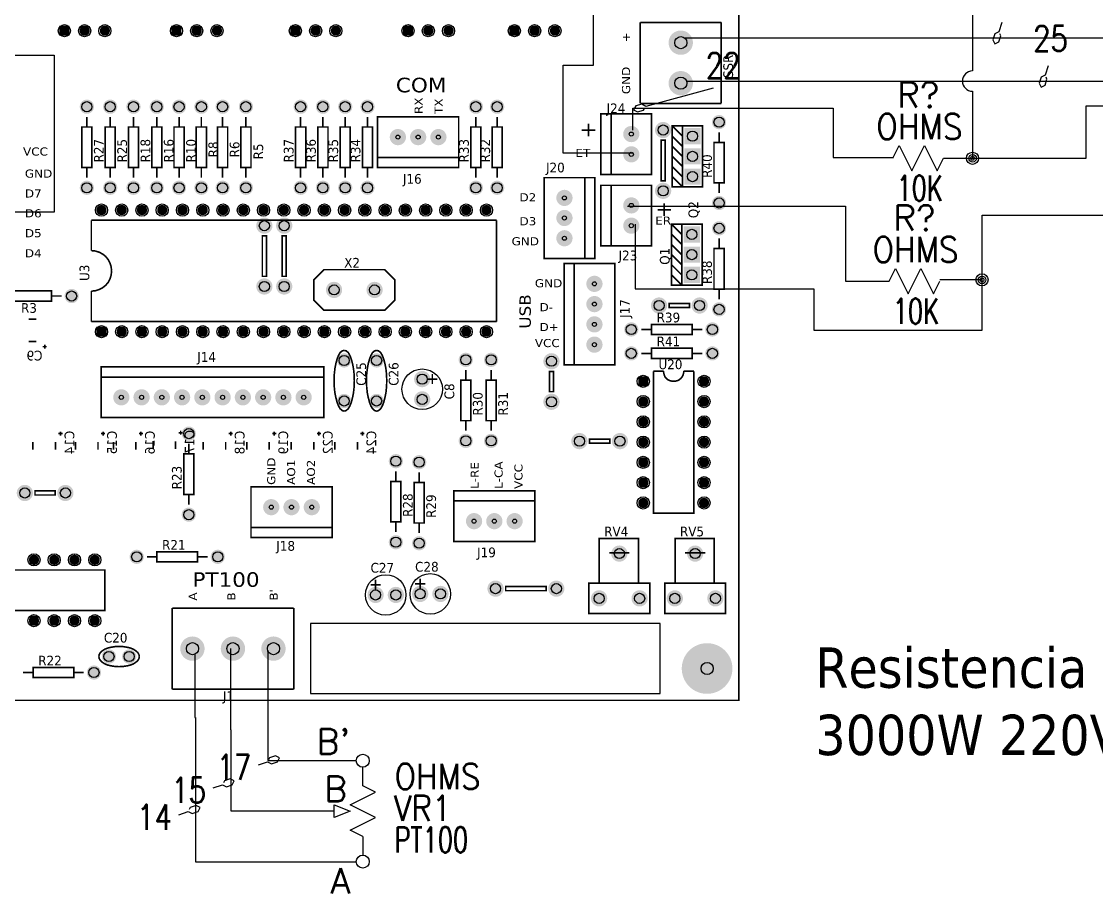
# Model space of a CAD drawing. Header units: millimetres. Extents: x 123.5 to 144.3, y 105.4 to 121.6.
# Drawn here: x 133.37 to 138.67, y 108.92 to 113.23 of the extents above; entities that cross this region are included whole.
import ezdxf
from ezdxf.enums import TextEntityAlignment as Align

# ---------------------------------------------------------------- set-up
doc = ezdxf.new("R2010")
doc.units = ezdxf.units.MM
for name, color, linetype in [('12632256', 7, 'Continuous'), ('BLK_18AWG', 7, 'Continuous'), ('DESC', 250, 'Continuous'), ('MISC', 7, 'Continuous'), ('SYMS', 7, 'Continuous'), ('TAGS', 250, 'Continuous'), ('TERMS', 250, 'Continuous'), ('WIRENO', 250, 'Continuous'), ('WIRES', 7, 'Continuous')]:
    doc.layers.add(name, color=color, linetype=linetype)
doc.styles.get("Standard").update_dxf_attribs({"font": 'tahoma.ttf'})
doc.styles.add('WD', font='romans.shx')

# ---------------------------------------------------------------- blocks, each defined once
blk = doc.blocks.new('RPAD')
blk.add_trace([(-0.5, -0.5), (-0.5, 0.5), (0.5, -0.5), (0.5, 0.5)])
blk = doc.blocks.new('EPAD')
at = {"const_width": 0.5}
blk.add_lwpolyline([(-0.25, 0, 1), (0.25, 0, 1)], format="xyb", close=True, dxfattribs=at)
blk = doc.blocks.new('TarjetaAutoclave')
at = {"const_width": 0.008}
for points in [[(3.004, 5.004), (10.306, 5.004), (10.306, 9.943), (3.004, 9.943), (3.004, 5.004)], [(10.219, 8.349), (9.819, 8.349)], [(9.819, 8.349), (9.819, 7.949)], [(10.219, 8.349), (10.219, 7.949)], [(10.219, 7.949), (9.819, 7.949)], [(7.088, 7.883), (7.088, 7.833)], [(7.203, 7.883), (7.203, 7.833)], [(7.318, 7.883), (7.318, 7.833)], [(7.433, 7.883), (7.433, 7.833)], [(7.543, 7.883), (7.543, 7.833)], [(7.653, 7.883), (7.653, 7.833)], [(7.758, 7.883), (7.758, 7.833)], [(7.873, 7.833), (7.873, 7.883)], [(8.143, 7.833), (8.143, 7.883)], [(8.253, 7.833), (8.253, 7.883)], [(8.363, 7.833), (8.363, 7.883)], [(8.473, 7.833), (8.473, 7.883)], [(8.523, 7.633), (8.923, 7.633), (8.923, 7.883), (8.523, 7.883), (8.523, 7.633)], [(9.008, 7.833), (9.008, 7.883)], [(9.113, 7.833), (9.113, 7.883)], [(9.625, 7.598), (9.875, 7.598), (9.875, 7.898), (9.625, 7.898), (9.625, 7.598)], [(9.675, 7.598), (9.675, 7.898)], [(7.063, 7.633), (7.113, 7.633), (7.113, 7.833), (7.063, 7.833), (7.063, 7.633)], [(7.178, 7.633), (7.228, 7.633), (7.228, 7.833), (7.178, 7.833), (7.178, 7.633)], [(7.293, 7.633), (7.343, 7.633), (7.343, 7.833), (7.293, 7.833), (7.293, 7.633)], [(7.408, 7.633), (7.458, 7.633), (7.458, 7.833), (7.408, 7.833), (7.408, 7.633)], [(7.518, 7.633), (7.568, 7.633), (7.568, 7.833), (7.518, 7.833), (7.518, 7.633)], [(7.628, 7.633), (7.678, 7.633), (7.678, 7.833), (7.628, 7.833), (7.628, 7.633)], [(7.733, 7.633), (7.783, 7.633), (7.783, 7.833), (7.733, 7.833), (7.733, 7.633)], [(7.848, 7.633), (7.898, 7.633), (7.898, 7.833), (7.848, 7.833), (7.848, 7.633)], [(8.118, 7.633), (8.168, 7.633), (8.168, 7.833), (8.118, 7.833), (8.118, 7.633)], [(8.228, 7.633), (8.278, 7.633), (8.278, 7.833), (8.228, 7.833), (8.228, 7.633)], [(8.338, 7.633), (8.388, 7.633), (8.388, 7.833), (8.338, 7.833), (8.338, 7.633)], [(8.448, 7.633), (8.498, 7.633), (8.498, 7.833), (8.448, 7.833), (8.448, 7.633)], [(8.983, 7.633), (9.033, 7.633), (9.033, 7.833), (8.983, 7.833), (8.983, 7.633)], [(9.088, 7.633), (9.138, 7.633), (9.138, 7.833), (9.088, 7.833), (9.088, 7.633)], [(10.027, 7.538), (10.127, 7.538), (10.127, 7.838), (10.027, 7.838), (10.027, 7.538), (9.977, 7.538), (9.977, 7.838), (10.027, 7.838)], [(10.027, 7.788), (9.977, 7.838)], [(10.208, 7.757), (10.208, 7.807)], [(9.922, 7.568), (9.942, 7.568), (9.942, 7.768), (9.922, 7.768), (9.922, 7.568)], [(10.027, 7.738), (9.977, 7.788)], [(10.183, 7.557), (10.233, 7.557), (10.233, 7.757), (10.183, 7.757), (10.183, 7.557)], [(10.027, 7.688), (9.977, 7.738)], [(8.923, 7.683), (8.523, 7.683)], [(10.027, 7.638), (9.977, 7.688)], [(10.027, 7.588), (9.977, 7.638)], [(7.088, 7.633), (7.088, 7.583)], [(7.203, 7.633), (7.203, 7.583)], [(7.318, 7.633), (7.318, 7.583)], [(7.433, 7.633), (7.433, 7.583)], [(7.543, 7.633), (7.543, 7.583)], [(7.653, 7.633), (7.653, 7.583)], [(7.758, 7.633), (7.758, 7.583)], [(7.873, 7.583), (7.873, 7.633)], [(8.143, 7.583), (8.143, 7.633)], [(8.253, 7.583), (8.253, 7.633)], [(8.363, 7.583), (8.363, 7.633)], [(8.473, 7.583), (8.473, 7.633)], [(9.008, 7.583), (9.008, 7.633)], [(9.113, 7.583), (9.113, 7.633)], [(9.345, 7.184), (9.595, 7.184), (9.595, 7.583), (9.345, 7.583), (9.345, 7.184)], [(9.545, 7.583), (9.545, 7.184)], [(10.027, 7.538), (9.977, 7.588)], [(9.625, 7.246), (9.875, 7.246), (9.875, 7.545), (9.625, 7.545), (9.625, 7.246)], [(9.675, 7.246), (9.675, 7.545)], [(10.208, 7.507), (10.208, 7.557)], [(7.11, 7.223), (7.11, 7.373)], [(7.11, 7.373), (9.11, 7.373)], [(9.11, 7.373), (9.11, 6.873)], [(10.024, 7.053), (10.124, 7.053), (10.124, 7.353), (10.024, 7.353), (10.024, 7.053), (9.974, 7.053), (9.974, 7.353), (10.024, 7.353)], [(10.024, 7.303), (9.974, 7.353)], [(7.954, 7.096), (7.974, 7.096), (7.974, 7.296), (7.954, 7.296), (7.954, 7.096)], [(8.052, 7.096), (8.072, 7.096), (8.072, 7.296), (8.052, 7.296), (8.052, 7.096)], [(10.024, 7.253), (9.974, 7.303)], [(10.208, 7.233), (10.208, 7.283)], [(7.21, 7.123), (7.208, 7.143), (7.202, 7.162), (7.193, 7.179), (7.181, 7.194), (7.166, 7.206), (7.149, 7.215), (7.13, 7.221), (7.11, 7.223)], [(10.024, 7.203), (9.974, 7.253)], [(10.183, 7.033), (10.233, 7.033), (10.233, 7.233), (10.183, 7.233), (10.183, 7.033)], [(9.443, 6.659), (9.693, 6.659), (9.693, 7.159), (9.443, 7.159), (9.443, 6.659)], [(9.493, 6.659), (9.493, 7.159)], [(10.024, 7.153), (9.974, 7.203)], [(7.21, 7.123), (7.208, 7.102), (7.202, 7.083), (7.193, 7.066), (7.181, 7.052), (7.166, 7.04), (7.149, 7.031), (7.13, 7.025), (7.11, 7.023)], [(8.258, 7.129), (8.558, 7.129), (8.608, 7.079), (8.608, 6.979), (8.558, 6.929), (8.258, 6.929), (8.208, 6.979), (8.208, 7.079), (8.258, 7.129)], [(10.024, 7.103), (9.974, 7.153)], [(10.024, 7.053), (9.974, 7.103)], [(6.713, 6.974), (6.913, 6.974), (6.913, 7.024), (6.713, 7.024), (6.713, 6.974)], [(7.11, 6.873), (7.11, 7.023)], [(10.208, 6.983), (10.208, 7.033)], [(6.963, 6.999), (6.913, 6.999)], [(9.962, 6.942), (10.062, 6.942), (10.062, 6.962), (9.962, 6.962), (9.962, 6.942)], [(6.8, 6.885), (6.839, 6.885)], [(7.11, 6.873), (9.11, 6.873)], [(9.875, 6.809), (10.075, 6.809), (10.075, 6.859), (9.875, 6.859), (9.875, 6.809)], [(9.825, 6.834), (9.875, 6.834)], [(10.075, 6.834), (10.125, 6.834)], [(6.8, 6.774), (6.838, 6.774)], [(6.87, 6.749), (6.89, 6.749)], [(6.88, 6.759), (6.88, 6.739)], [(9.875, 6.691), (10.075, 6.691), (10.075, 6.741), (9.875, 6.741), (9.875, 6.691)], [(8.358, 6.731), (8.348, 6.728), (8.338, 6.72), (8.33, 6.706), (8.323, 6.688), (8.317, 6.666), (8.312, 6.64), (8.309, 6.612), (8.308, 6.581)], [(8.358, 6.731), (8.368, 6.728), (8.378, 6.72), (8.386, 6.706), (8.393, 6.688), (8.399, 6.666), (8.404, 6.64), (8.407, 6.612), (8.408, 6.581)], [(8.518, 6.731), (8.508, 6.728), (8.498, 6.72), (8.49, 6.706), (8.483, 6.688), (8.477, 6.666), (8.472, 6.64), (8.469, 6.612), (8.468, 6.581)], [(8.518, 6.731), (8.528, 6.728), (8.538, 6.72), (8.546, 6.706), (8.553, 6.688), (8.559, 6.666), (8.564, 6.64), (8.567, 6.612), (8.568, 6.581)], [(9.825, 6.716), (9.875, 6.716)], [(10.075, 6.716), (10.125, 6.716)], [(7.158, 6.399), (8.258, 6.399), (8.258, 6.649), (7.158, 6.649), (7.158, 6.399)], [(8.958, 6.634), (8.958, 6.584)], [(9.083, 6.634), (9.083, 6.584)], [(9.884, 6.628), (9.934, 6.628)], [(9.884, 6.628), (9.884, 5.928), (10.084, 5.928), (10.084, 6.628)], [(9.984, 6.578), (9.974, 6.579), (9.964, 6.582), (9.955, 6.586), (9.948, 6.592), (9.942, 6.599), (9.938, 6.608), (9.935, 6.618), (9.934, 6.628)], [(9.984, 6.578), (9.994, 6.579), (10.004, 6.582), (10.012, 6.586), (10.019, 6.592), (10.025, 6.599), (10.03, 6.608), (10.033, 6.618), (10.034, 6.628)], [(10.034, 6.628), (10.084, 6.628)], [(7.158, 6.599), (8.258, 6.599)], [(8.358, 6.431), (8.353, 6.432), (8.348, 6.434), (8.338, 6.443), (8.33, 6.456), (8.323, 6.474), (8.317, 6.497), (8.312, 6.522), (8.309, 6.55), (8.308, 6.581)], [(8.358, 6.431), (8.363, 6.432), (8.368, 6.434), (8.378, 6.443), (8.386, 6.456), (8.393, 6.474), (8.399, 6.497), (8.404, 6.522), (8.407, 6.55), (8.408, 6.581)], [(8.518, 6.431), (8.513, 6.432), (8.508, 6.434), (8.498, 6.443), (8.49, 6.456), (8.483, 6.474), (8.477, 6.497), (8.472, 6.522), (8.469, 6.55), (8.468, 6.581)], [(8.518, 6.431), (8.523, 6.432), (8.528, 6.434), (8.538, 6.443), (8.546, 6.456), (8.553, 6.474), (8.559, 6.497), (8.564, 6.522), (8.567, 6.55), (8.568, 6.581)], [(8.818, 6.589), (8.768, 6.589)], [(8.793, 6.614), (8.793, 6.564)], [(8.933, 6.384), (8.983, 6.384), (8.983, 6.584), (8.933, 6.584), (8.933, 6.384)], [(9.058, 6.384), (9.108, 6.384), (9.108, 6.584), (9.058, 6.584), (9.058, 6.384)], [(9.371, 6.527), (9.391, 6.527), (9.391, 6.627), (9.371, 6.627), (9.371, 6.527)], [(8.958, 6.384), (8.958, 6.334)], [(9.083, 6.384), (9.083, 6.334)], [(6.948, 6.32), (6.968, 6.32)], [(6.958, 6.31), (6.958, 6.33)], [(7.158, 6.32), (7.178, 6.32)], [(7.168, 6.31), (7.168, 6.33)], [(7.345, 6.32), (7.365, 6.32)], [(7.355, 6.31), (7.355, 6.33)], [(7.541, 6.324), (7.561, 6.324)], [(7.551, 6.314), (7.551, 6.334)], [(7.788, 6.32), (7.808, 6.32)], [(7.798, 6.31), (7.798, 6.33)], [(8.003, 6.32), (8.023, 6.32)], [(8.013, 6.31), (8.013, 6.33)], [(8.223, 6.32), (8.243, 6.32)], [(8.233, 6.31), (8.233, 6.33)], [(8.438, 6.32), (8.458, 6.32)], [(8.448, 6.31), (8.448, 6.33)], [(6.822, 6.24), (6.822, 6.279)], [(6.933, 6.24), (6.933, 6.278)], [(7.032, 6.24), (7.032, 6.279)], [(7.143, 6.24), (7.143, 6.278)], [(7.219, 6.24), (7.219, 6.279)], [(7.33, 6.24), (7.33, 6.278)], [(7.415, 6.244), (7.415, 6.283)], [(7.526, 6.244), (7.526, 6.282)], [(7.591, 6.22), (7.591, 6.27)], [(7.662, 6.24), (7.662, 6.279)], [(7.773, 6.24), (7.773, 6.278)], [(7.877, 6.24), (7.877, 6.279)], [(7.988, 6.24), (7.988, 6.278)], [(8.097, 6.24), (8.097, 6.279)], [(8.208, 6.24), (8.208, 6.278)], [(8.312, 6.24), (8.312, 6.279)], [(8.423, 6.24), (8.423, 6.278)], [(9.569, 6.273), (9.669, 6.273), (9.669, 6.293), (9.569, 6.293), (9.569, 6.273)], [(7.566, 6.02), (7.616, 6.02), (7.616, 6.22), (7.566, 6.22), (7.566, 6.02)], [(8.613, 6.134), (8.613, 6.084)], [(8.728, 6.129), (8.728, 6.079)], [(7.898, 5.807), (8.298, 5.807), (8.298, 6.057), (7.898, 6.057), (7.898, 5.807)], [(8.588, 5.884), (8.638, 5.884), (8.638, 6.084), (8.588, 6.084), (8.588, 5.884)], [(8.703, 5.879), (8.753, 5.879), (8.753, 6.079), (8.703, 6.079), (8.703, 5.879)], [(6.832, 6.017), (6.932, 6.017), (6.932, 6.037), (6.832, 6.037), (6.832, 6.017)], [(7.591, 5.97), (7.591, 6.02)], [(8.899, 5.788), (9.299, 5.788), (9.299, 6.038), (8.899, 6.038), (8.899, 5.788)], [(8.899, 5.988), (9.299, 5.988)], [(8.298, 5.857), (7.898, 5.857)], [(8.613, 5.884), (8.613, 5.834)], [(8.728, 5.879), (8.728, 5.829)], [(9.617, 5.582), (9.81, 5.582), (9.81, 5.803), (9.617, 5.803), (9.617, 5.582)], [(9.991, 5.582), (10.184, 5.582), (10.184, 5.803), (9.991, 5.803), (9.991, 5.582)], [(7.434, 5.687), (7.634, 5.687), (7.634, 5.737), (7.434, 5.737), (7.434, 5.687)], [(9.666, 5.732), (9.766, 5.732)], [(10.04, 5.732), (10.14, 5.732)], [(7.384, 5.712), (7.434, 5.712)], [(7.634, 5.712), (7.684, 5.712)], [(6.478, 5.447), (7.177, 5.447), (7.177, 5.647), (6.478, 5.647)], [(8.488, 5.574), (8.538, 5.574)], [(8.513, 5.599), (8.513, 5.549)], [(8.708, 5.579), (8.758, 5.579)], [(8.733, 5.604), (8.733, 5.554)], [(9.566, 5.432), (9.866, 5.432), (9.866, 5.582), (9.566, 5.582), (9.566, 5.432)], [(9.94, 5.432), (10.24, 5.432), (10.24, 5.582), (9.94, 5.582), (9.94, 5.432)], [(9.155, 5.545), (9.355, 5.545), (9.355, 5.565), (9.155, 5.565), (9.155, 5.545)], [(7.509, 5.059), (7.509, 5.459)], [(8.109, 5.459), (7.509, 5.459)], [(8.109, 5.059), (8.109, 5.459)], [(7.147, 5.22), (7.149, 5.23), (7.155, 5.24), (7.164, 5.248), (7.176, 5.256), (7.191, 5.262), (7.208, 5.266), (7.227, 5.269), (7.247, 5.27)], [(7.347, 5.22), (7.345, 5.23), (7.339, 5.24), (7.33, 5.248), (7.318, 5.256), (7.303, 5.262), (7.286, 5.266), (7.267, 5.269), (7.247, 5.27)], [(7.147, 5.22), (7.149, 5.21), (7.155, 5.2), (7.164, 5.192), (7.176, 5.184), (7.191, 5.178), (7.208, 5.174), (7.227, 5.171), (7.247, 5.17)], [(7.347, 5.22), (7.345, 5.21), (7.339, 5.2), (7.33, 5.192), (7.318, 5.184), (7.303, 5.178), (7.286, 5.174), (7.267, 5.171), (7.247, 5.17)], [(6.823, 5.116), (7.023, 5.116), (7.023, 5.166), (6.823, 5.166), (6.823, 5.116)], [(6.773, 5.141), (6.823, 5.141)], [(7.023, 5.141), (7.073, 5.141)], [(7.509, 5.059), (8.109, 5.059)]]:
    blk.add_lwpolyline(points, dxfattribs=at)
blk.add_lwpolyline([(8.191, 5.037), (9.918, 5.037), (9.918, 5.383), (8.191, 5.383), (8.191, 5.037)])
for centre, radius in [((6.977, 8.308), 0.03), ((7.077, 8.308), 0.03), ((7.177, 8.308), 0.03), ((7.53, 8.308), 0.03), ((7.63, 8.308), 0.03), ((7.73, 8.308), 0.03), ((8.117, 8.308), 0.03), ((8.217, 8.308), 0.03), ((8.317, 8.308), 0.03), ((8.673, 8.308), 0.03), ((8.773, 8.308), 0.03), ((8.873, 8.308), 0.03), ((9.198, 8.308), 0.03), ((9.298, 8.308), 0.03), ((9.398, 8.308), 0.03), ((10.019, 8.249), 0.03), ((10.019, 8.049), 0.03), ((7.088, 7.933), 0.025), ((7.203, 7.933), 0.025), ((7.318, 7.933), 0.025), ((7.433, 7.933), 0.025), ((7.543, 7.933), 0.025), ((7.653, 7.933), 0.025), ((7.758, 7.933), 0.025), ((7.873, 7.933), 0.025), ((8.143, 7.933), 0.025), ((8.253, 7.933), 0.025), ((8.363, 7.933), 0.025), ((8.473, 7.933), 0.025), ((9.008, 7.933), 0.025), ((9.113, 7.933), 0.025), ((10.208, 7.857), 0.025), ((9.775, 7.798), 0.01), ((9.932, 7.818), 0.025), ((10.077, 7.788), 0.025), ((8.623, 7.783), 0.01), ((8.723, 7.783), 0.01), ((8.823, 7.783), 0.01), ((9.775, 7.698), 0.01), ((10.077, 7.688), 0.025), ((10.077, 7.588), 0.025), ((7.088, 7.533), 0.025), ((7.203, 7.533), 0.025), ((7.318, 7.533), 0.025), ((7.433, 7.533), 0.025), ((7.543, 7.533), 0.025), ((7.653, 7.533), 0.025), ((7.758, 7.533), 0.025), ((7.873, 7.533), 0.025), ((8.143, 7.533), 0.025), ((8.253, 7.533), 0.025), ((8.363, 7.533), 0.025), ((8.473, 7.533), 0.025), ((9.008, 7.533), 0.025), ((9.113, 7.533), 0.025), ((9.932, 7.518), 0.025), ((9.445, 7.483), 0.01), ((10.208, 7.458), 0.025), ((7.16, 7.423), 0.03), ((7.26, 7.423), 0.03), ((7.36, 7.423), 0.03), ((7.46, 7.423), 0.03), ((7.56, 7.423), 0.03), ((7.66, 7.423), 0.03), ((7.76, 7.423), 0.03), ((7.86, 7.423), 0.03), ((7.96, 7.423), 0.03), ((8.06, 7.423), 0.03), ((8.16, 7.423), 0.03), ((8.26, 7.423), 0.03), ((8.36, 7.423), 0.03), ((8.46, 7.423), 0.03), ((8.56, 7.423), 0.03), ((8.66, 7.423), 0.03), ((8.76, 7.423), 0.03), ((8.86, 7.423), 0.03), ((8.96, 7.423), 0.03), ((9.06, 7.423), 0.03), ((9.775, 7.446), 0.01), ((9.445, 7.384), 0.01), ((7.964, 7.346), 0.025), ((8.062, 7.346), 0.025), ((9.775, 7.346), 0.01), ((10.074, 7.303), 0.025), ((10.208, 7.333), 0.025), ((9.445, 7.284), 0.01), ((10.074, 7.203), 0.025), ((10.074, 7.103), 0.025), ((7.964, 7.046), 0.025), ((8.062, 7.046), 0.025), ((9.593, 7.059), 0.01), ((7.013, 6.999), 0.025), ((8.308, 7.029), 0.025), ((8.508, 7.029), 0.025), ((9.593, 6.959), 0.01), ((9.912, 6.952), 0.025), ((10.112, 6.952), 0.025), ((10.208, 6.933), 0.025), ((7.16, 6.823), 0.03), ((7.26, 6.823), 0.03), ((7.36, 6.823), 0.03), ((7.46, 6.823), 0.03), ((7.56, 6.823), 0.03), ((7.66, 6.823), 0.03), ((7.76, 6.823), 0.03), ((7.86, 6.823), 0.03), ((7.96, 6.823), 0.03), ((8.06, 6.823), 0.03), ((8.16, 6.823), 0.03), ((8.26, 6.823), 0.03), ((8.36, 6.823), 0.03), ((8.46, 6.823), 0.03), ((8.56, 6.823), 0.03), ((8.66, 6.823), 0.03), ((8.76, 6.823), 0.03), ((8.86, 6.823), 0.03), ((8.96, 6.823), 0.03), ((9.06, 6.823), 0.03), ((9.593, 6.859), 0.01), ((9.775, 6.834), 0.025), ((10.175, 6.834), 0.025), ((9.593, 6.759), 0.01), ((9.775, 6.716), 0.025), ((10.175, 6.716), 0.025), ((8.358, 6.681), 0.025), ((8.518, 6.681), 0.025), ((8.958, 6.684), 0.025), ((9.083, 6.684), 0.025), ((9.381, 6.677), 0.025), ((8.743, 6.589), 0.025), ((9.834, 6.578), 0.03), ((10.134, 6.578), 0.03), ((7.258, 6.499), 0.01), ((7.358, 6.499), 0.01), ((7.458, 6.499), 0.01), ((7.558, 6.499), 0.01), ((7.658, 6.499), 0.01), ((7.758, 6.499), 0.01), ((7.858, 6.499), 0.01), ((7.958, 6.499), 0.01), ((8.058, 6.499), 0.01), ((8.158, 6.499), 0.01), ((8.358, 6.481), 0.025), ((8.518, 6.481), 0.025), ((8.743, 6.489), 0.025), ((9.381, 6.477), 0.025), ((9.834, 6.478), 0.03), ((10.134, 6.478), 0.03), ((9.834, 6.378), 0.03), ((10.134, 6.378), 0.03), ((7.591, 6.32), 0.025), ((8.958, 6.284), 0.025), ((9.083, 6.284), 0.025), ((9.519, 6.283), 0.025), ((9.719, 6.283), 0.025), ((9.834, 6.278), 0.03), ((10.134, 6.278), 0.03), ((8.613, 6.184), 0.025), ((9.834, 6.178), 0.03), ((10.134, 6.178), 0.03), ((8.728, 6.179), 0.025), ((9.834, 6.078), 0.03), ((10.134, 6.078), 0.03), ((6.782, 6.027), 0.025), ((6.982, 6.027), 0.025), ((9.834, 5.978), 0.03), ((10.134, 5.978), 0.03), ((7.591, 5.92), 0.025), ((7.998, 5.957), 0.01), ((8.098, 5.957), 0.01), ((8.198, 5.957), 0.01), ((8.999, 5.888), 0.01), ((9.099, 5.888), 0.01), ((9.199, 5.888), 0.01), ((8.613, 5.784), 0.025), ((8.728, 5.779), 0.025), ((7.334, 5.712), 0.025), ((7.734, 5.712), 0.025), ((9.716, 5.728), 0.025), ((10.09, 5.728), 0.025), ((6.827, 5.697), 0.03), ((6.927, 5.697), 0.03), ((7.027, 5.697), 0.03), ((7.127, 5.697), 0.03), ((9.105, 5.555), 0.025), ((9.405, 5.555), 0.025), ((8.513, 5.524), 0.025), ((8.613, 5.524), 0.025), ((8.733, 5.529), 0.025), ((8.833, 5.529), 0.025), ((9.616, 5.507), 0.025), ((9.816, 5.507), 0.025), ((9.99, 5.507), 0.025), ((10.19, 5.507), 0.025), ((6.827, 5.397), 0.03), ((6.927, 5.397), 0.03), ((7.027, 5.397), 0.03), ((7.127, 5.397), 0.03), ((7.609, 5.259), 0.03), ((7.809, 5.259), 0.03), ((8.009, 5.259), 0.03), ((7.197, 5.22), 0.025), ((7.297, 5.22), 0.025), ((7.123, 5.141), 0.025), ((10.149, 5.161), 0.03)]:
    blk.add_circle(centre, radius)
at = {"layer": '12632256'}
for centre in [(8.743, 6.539), (8.563, 5.524), (8.783, 5.529)]:
    blk.add_circle(centre, 0.1, dxfattribs=at)
for name, p, xscale, yscale in [('RPAD', (6.977, 8.308), 0.05, 0.05), ('EPAD', (7.077, 8.308), 0.05, 0.05), ('EPAD', (7.177, 8.308), 0.05, 0.05), ('RPAD', (7.53, 8.308), 0.05, 0.05), ('EPAD', (7.63, 8.308), 0.05, 0.05), ('EPAD', (7.73, 8.308), 0.05, 0.05), ('RPAD', (8.117, 8.308), 0.05, 0.05), ('EPAD', (8.217, 8.308), 0.05, 0.05), ('EPAD', (8.317, 8.308), 0.05, 0.05), ('RPAD', (8.673, 8.308), 0.05, 0.05), ('EPAD', (8.773, 8.308), 0.05, 0.05), ('EPAD', (8.873, 8.308), 0.05, 0.05), ('RPAD', (9.198, 8.308), 0.05, 0.05), ('EPAD', (9.298, 8.308), 0.05, 0.05), ('EPAD', (9.398, 8.308), 0.05, 0.05), ('EPAD', (10.019, 8.249), 0.12, 0.12), ('EPAD', (10.019, 8.049), 0.12, 0.12), ('EPAD', (7.088, 7.933), 0.07, 0.07), ('EPAD', (7.203, 7.933), 0.07, 0.07), ('EPAD', (7.318, 7.933), 0.07, 0.07), ('EPAD', (7.433, 7.933), 0.07, 0.07), ('EPAD', (7.543, 7.933), 0.07, 0.07), ('EPAD', (7.653, 7.933), 0.07, 0.07), ('EPAD', (7.758, 7.933), 0.07, 0.07), ('EPAD', (7.873, 7.933), 0.07, 0.07), ('EPAD', (8.143, 7.933), 0.07, 0.07), ('EPAD', (8.253, 7.933), 0.07, 0.07), ('EPAD', (8.363, 7.933), 0.07, 0.07), ('EPAD', (8.473, 7.933), 0.07, 0.07), ('EPAD', (9.008, 7.933), 0.07, 0.07), ('EPAD', (9.113, 7.933), 0.07, 0.07), ('EPAD', (9.932, 7.818), 0.08, 0.08), ('EPAD', (10.208, 7.857), 0.07, 0.07), ('EPAD', (8.623, 7.783), 0.08, 0.08), ('EPAD', (8.723, 7.783), 0.08, 0.08), ('EPAD', (8.823, 7.783), 0.08, 0.08), ('EPAD', (9.775, 7.798), 0.08, 0.08), ('EPAD', (9.775, 7.698), 0.08, 0.08), ('EPAD', (7.088, 7.533), 0.07, 0.07), ('EPAD', (7.203, 7.533), 0.07, 0.07), ('EPAD', (7.318, 7.533), 0.07, 0.07), ('EPAD', (7.433, 7.533), 0.07, 0.07), ('EPAD', (7.543, 7.533), 0.07, 0.07), ('EPAD', (7.653, 7.533), 0.07, 0.07), ('EPAD', (7.758, 7.533), 0.07, 0.07), ('EPAD', (7.873, 7.533), 0.07, 0.07), ('EPAD', (8.143, 7.533), 0.07, 0.07), ('EPAD', (8.253, 7.533), 0.07, 0.07), ('EPAD', (8.363, 7.533), 0.07, 0.07), ('EPAD', (8.473, 7.533), 0.07, 0.07), ('EPAD', (9.008, 7.533), 0.07, 0.07), ('EPAD', (9.113, 7.533), 0.07, 0.07), ('EPAD', (9.932, 7.518), 0.08, 0.08), ('EPAD', (9.445, 7.483), 0.08, 0.08), ('EPAD', (9.775, 7.446), 0.08, 0.08), ('EPAD', (10.208, 7.458), 0.07, 0.07), ('EPAD', (7.16, 7.423), 0.05, 0.05), ('EPAD', (7.26, 7.423), 0.05, 0.05), ('EPAD', (7.36, 7.423), 0.05, 0.05), ('EPAD', (7.46, 7.423), 0.05, 0.05), ('EPAD', (7.56, 7.423), 0.05, 0.05), ('EPAD', (7.66, 7.423), 0.05, 0.05), ('EPAD', (7.76, 7.423), 0.05, 0.05), ('EPAD', (7.86, 7.423), 0.05, 0.05), ('EPAD', (7.96, 7.423), 0.05, 0.05), ('EPAD', (8.06, 7.423), 0.05, 0.05), ('EPAD', (8.16, 7.423), 0.05, 0.05), ('EPAD', (8.26, 7.423), 0.05, 0.05), ('EPAD', (8.36, 7.423), 0.05, 0.05), ('EPAD', (8.46, 7.423), 0.05, 0.05), ('EPAD', (8.56, 7.423), 0.05, 0.05), ('EPAD', (8.66, 7.423), 0.05, 0.05), ('EPAD', (8.76, 7.423), 0.05, 0.05), ('EPAD', (8.86, 7.423), 0.05, 0.05), ('EPAD', (8.96, 7.423), 0.05, 0.05), ('EPAD', (9.06, 7.423), 0.05, 0.05), ('EPAD', (7.964, 7.346), 0.08, 0.08), ('EPAD', (8.062, 7.346), 0.08, 0.08), ('EPAD', (9.445, 7.384), 0.08, 0.08), ('EPAD', (9.775, 7.346), 0.08, 0.08), ('EPAD', (9.445, 7.284), 0.08, 0.08), ('EPAD', (10.208, 7.333), 0.07, 0.07), ('EPAD', (7.964, 7.046), 0.08, 0.08), ('EPAD', (8.062, 7.046), 0.08, 0.08), ('EPAD', (8.308, 7.029), 0.08, 0.08), ('EPAD', (8.508, 7.029), 0.08, 0.08), ('EPAD', (9.593, 7.059), 0.08, 0.08), ('EPAD', (7.013, 6.999), 0.07, 0.07), ('EPAD', (9.593, 6.959), 0.08, 0.08), ('EPAD', (9.912, 6.952), 0.08, 0.08), ('EPAD', (10.112, 6.952), 0.08, 0.08), ('EPAD', (10.208, 6.933), 0.07, 0.07), ('EPAD', (9.593, 6.859), 0.08, 0.08), ('RPAD', (7.16, 6.823), 0.05, 0.05), ('EPAD', (7.26, 6.823), 0.05, 0.05), ('EPAD', (7.36, 6.823), 0.05, 0.05), ('EPAD', (7.46, 6.823), 0.05, 0.05), ('EPAD', (7.56, 6.823), 0.05, 0.05), ('EPAD', (7.66, 6.823), 0.05, 0.05), ('EPAD', (7.76, 6.823), 0.05, 0.05), ('EPAD', (7.86, 6.823), 0.05, 0.05), ('EPAD', (7.96, 6.823), 0.05, 0.05), ('EPAD', (8.06, 6.823), 0.05, 0.05), ('EPAD', (8.16, 6.823), 0.05, 0.05), ('EPAD', (8.26, 6.823), 0.05, 0.05), ('EPAD', (8.36, 6.823), 0.05, 0.05), ('EPAD', (8.46, 6.823), 0.05, 0.05), ('EPAD', (8.56, 6.823), 0.05, 0.05), ('EPAD', (8.66, 6.823), 0.05, 0.05), ('EPAD', (8.76, 6.823), 0.05, 0.05), ('EPAD', (8.86, 6.823), 0.05, 0.05), ('EPAD', (8.96, 6.823), 0.05, 0.05), ('EPAD', (9.06, 6.823), 0.05, 0.05), ('EPAD', (9.775, 6.834), 0.07, 0.07), ('EPAD', (10.175, 6.834), 0.07, 0.07), ('EPAD', (9.593, 6.759), 0.08, 0.08), ('EPAD', (9.775, 6.716), 0.07, 0.07), ('EPAD', (10.175, 6.716), 0.07, 0.07), ('EPAD', (8.358, 6.681), 0.07, 0.07), ('EPAD', (8.518, 6.681), 0.07, 0.07), ('EPAD', (8.958, 6.684), 0.07, 0.07), ('EPAD', (9.083, 6.684), 0.07, 0.07), ('EPAD', (9.381, 6.677), 0.08, 0.08), ('EPAD', (8.743, 6.589), 0.08, 0.08), ('EPAD', (10.134, 6.578), 0.05, 0.05), ('EPAD', (7.258, 6.499), 0.08, 0.08), ('EPAD', (7.358, 6.499), 0.08, 0.08), ('EPAD', (7.458, 6.499), 0.08, 0.08), ('EPAD', (7.558, 6.499), 0.08, 0.08), ('EPAD', (7.658, 6.499), 0.08, 0.08), ('EPAD', (7.758, 6.499), 0.08, 0.08), ('EPAD', (7.858, 6.499), 0.08, 0.08), ('EPAD', (7.958, 6.499), 0.08, 0.08), ('EPAD', (8.058, 6.499), 0.08, 0.08), ('EPAD', (8.158, 6.499), 0.08, 0.08), ('EPAD', (8.743, 6.489), 0.08, 0.08), ('EPAD', (8.358, 6.481), 0.07, 0.07), ('EPAD', (8.518, 6.481), 0.07, 0.07), ('EPAD', (9.381, 6.477), 0.08, 0.08), ('EPAD', (9.834, 6.478), 0.05, 0.05), ('EPAD', (10.134, 6.478), 0.05, 0.05), ('EPAD', (9.834, 6.378), 0.05, 0.05), ('EPAD', (10.134, 6.378), 0.05, 0.05), ('EPAD', (7.591, 6.32), 0.07, 0.07), ('EPAD', (8.958, 6.284), 0.07, 0.07), ('EPAD', (9.083, 6.284), 0.07, 0.07), ('EPAD', (9.519, 6.283), 0.08, 0.08), ('EPAD', (9.719, 6.283), 0.08, 0.08), ('EPAD', (9.834, 6.278), 0.05, 0.05), ('EPAD', (10.134, 6.278), 0.05, 0.05), ('EPAD', (8.613, 6.184), 0.07, 0.07), ('EPAD', (8.728, 6.179), 0.07, 0.07), ('EPAD', (9.834, 6.178), 0.05, 0.05), ('EPAD', (10.134, 6.178), 0.05, 0.05), ('EPAD', (9.834, 6.078), 0.05, 0.05), ('EPAD', (10.134, 6.078), 0.05, 0.05), ('EPAD', (6.782, 6.027), 0.08, 0.08), ('EPAD', (6.982, 6.027), 0.08, 0.08), ('EPAD', (7.998, 5.957), 0.08, 0.08), ('EPAD', (8.098, 5.957), 0.08, 0.08), ('EPAD', (8.198, 5.957), 0.08, 0.08), ('EPAD', (9.834, 5.978), 0.05, 0.05), ('EPAD', (10.134, 5.978), 0.05, 0.05), ('EPAD', (7.591, 5.92), 0.07, 0.07), ('EPAD', (8.999, 5.888), 0.08, 0.08), ('EPAD', (9.099, 5.888), 0.08, 0.08), ('EPAD', (9.199, 5.888), 0.08, 0.08), ('EPAD', (8.613, 5.784), 0.07, 0.07), ('EPAD', (8.728, 5.779), 0.07, 0.07), ('EPAD', (7.334, 5.712), 0.07, 0.07), ('EPAD', (7.734, 5.712), 0.07, 0.07), ('EPAD', (9.716, 5.728), 0.08, 0.08), ('EPAD', (10.09, 5.728), 0.08, 0.08), ('EPAD', (6.827, 5.697), 0.05, 0.05), ('EPAD', (6.927, 5.697), 0.05, 0.05), ('EPAD', (7.027, 5.697), 0.05, 0.05), ('EPAD', (7.127, 5.697), 0.05, 0.05), ('EPAD', (9.105, 5.555), 0.08, 0.08), ('EPAD', (9.405, 5.555), 0.08, 0.08), ('EPAD', (8.513, 5.524), 0.08, 0.08), ('EPAD', (8.613, 5.524), 0.08, 0.08), ('EPAD', (8.733, 5.529), 0.08, 0.08), ('EPAD', (8.833, 5.529), 0.08, 0.08), ('EPAD', (9.616, 5.507), 0.08, 0.08), ('EPAD', (9.816, 5.507), 0.08, 0.08), ('EPAD', (9.99, 5.507), 0.08, 0.08), ('EPAD', (10.19, 5.507), 0.08, 0.08), ('EPAD', (6.827, 5.397), 0.05, 0.05), ('EPAD', (6.927, 5.397), 0.05, 0.05), ('EPAD', (7.027, 5.397), 0.05, 0.05), ('EPAD', (7.127, 5.397), 0.05, 0.05), ('EPAD', (7.609, 5.259), 0.12, 0.12), ('EPAD', (7.809, 5.259), 0.12, 0.12), ('EPAD', (8.009, 5.259), 0.12, 0.12), ('EPAD', (7.197, 5.22), 0.07, 0.07), ('EPAD', (7.297, 5.22), 0.07, 0.07), ('EPAD', (10.149, 5.161), 0.25, 0.25), ('EPAD', (7.123, 5.141), 0.07, 0.07)]:
    blk.add_blockref(name, p, dxfattribs=dict(xscale=xscale, yscale=yscale))
for p, xscale, yscale, rotation in [((10.077, 7.788), 0.08, 0.08, 90), ((10.077, 7.688), 0.08, 0.08, 90), ((10.077, 7.588), 0.08, 0.08, 90), ((10.074, 7.303), 0.08, 0.08, 90), ((10.074, 7.203), 0.08, 0.08, 90), ((10.074, 7.103), 0.08, 0.08, 90), ((9.834, 6.578), 0.05, 0.05, 270)]:
    blk.add_blockref('RPAD', p, dxfattribs=dict(xscale=xscale, yscale=yscale, rotation=rotation))
for s, height, width, p in [('+', 0.04, 1.25, (9.769, 8.251)), ('SSR', 0.048, 1.041667, (10.277, 8.074)), ('GND', 0.04, 1.25, (9.769, 7.995)), ('RX', 0.04, 1.25, (8.745, 7.897)), ('TX', 0.04, 1.25, (8.844, 7.897)), ('R27', 0.048, 1.041667, (7.171, 7.658)), ('R25', 0.048, 1.041667, (7.286, 7.658)), ('R18', 0.048, 1.041667, (7.401, 7.658)), ('R16', 0.048, 1.041667, (7.516, 7.658)), ('R10', 0.048, 1.041667, (7.626, 7.658)), ('R8', 0.048, 1.041667, (7.736, 7.683)), ('R6', 0.048, 1.041667, (7.841, 7.683)), ('R5', 0.048, 1.041667, (7.958, 7.673)), ('R37', 0.048, 1.041667, (8.108, 7.658)), ('R36', 0.048, 1.041667, (8.218, 7.658)), ('R35', 0.048, 1.041667, (8.328, 7.658)), ('R34', 0.048, 1.041667, (8.438, 7.658)), ('R33', 0.048, 1.041667, (8.973, 7.658)), ('R32', 0.048, 1.041667, (9.078, 7.658)), ('R40', 0.048, 1.041667, (10.173, 7.582)), ('Q2', 0.048, 1.041667, (10.105, 7.383)), ('Q1', 0.048, 1.041667, (9.964, 7.153)), ('R38', 0.048, 1.041667, (10.173, 7.058)), ('U3', 0.048, 1.041667, (7.1, 7.073)), ('USB', 0.056, 1.25, (9.279, 6.838)), ('J17', 0.048, 1.041667, (9.767, 6.891)), ('C25', 0.048, 1.041667, (8.466, 6.556)), ('C26', 0.048, 1.041667, (8.626, 6.556)), ('C8', 0.048, 1.041667, (8.901, 6.489)), ('R30', 0.048, 1.041667, (9.041, 6.409)), ('R31', 0.048, 1.041667, (9.166, 6.409)), ('R23', 0.048, 1.041667, (7.556, 6.045)), ('GND', 0.04, 1.25, (8.018, 6.067)), ('AO1', 0.04, 1.25, (8.116, 6.067)), ('AO2', 0.04, 1.25, (8.214, 6.067)), ('L-RE', 0.04, 1.25, (9.022, 6.047)), ('L-CA', 0.04, 1.25, (9.14, 6.047)), ('VCC', 0.04, 1.25, (9.238, 6.047)), ('R28', 0.048, 1.041667, (8.696, 5.909)), ('R29', 0.048, 1.041667, (8.811, 5.904)), ('A', 0.04, 1.25, (7.631, 5.496)), ('B', 0.04, 1.25, (7.821, 5.496)), ("B'", 0.04, 1.25, (8.03, 5.496))]:
    blk.add_text(s, height=height, rotation=90, dxfattribs=dict(at, width=width)).set_placement(p)
for s, height, width, p in [('COM', 0.072, 1.25, (8.613, 8.004)), ('J24', 0.048, 1.041667, (9.653, 7.901)), ('+', 0.072, 1.25, (9.519, 7.787)), ('VCC', 0.04, 1.25, (6.773, 7.692)), ('ET', 0.04, 1.25, (9.499, 7.685)), ('J20', 0.048, 1.041667, (9.354, 7.609)), ('GND', 0.04, 1.25, (6.782, 7.583)), ('J16', 0.048, 1.041667, (8.648, 7.553)), ('D7', 0.04, 1.25, (6.782, 7.485)), ('D2', 0.04, 1.25, (9.223, 7.466)), ('D6', 0.04, 1.25, (6.782, 7.387)), ('+', 0.072, 1.25, (9.893, 7.394)), ('D3', 0.04, 1.25, (9.223, 7.348)), ('ER', 0.04, 1.25, (9.893, 7.351)), ('D5', 0.04, 1.25, (6.782, 7.289)), ('GND', 0.04, 1.25, (9.184, 7.249)), ('D4', 0.04, 1.25, (6.782, 7.19)), ('J23', 0.048, 1.041667, (9.712, 7.175)), ('X2', 0.048, 1.041667, (8.358, 7.139)), ('GND', 0.04, 1.25, (9.299, 7.042)), ('R3', 0.048, 1.041667, (6.763, 6.916)), ('D-', 0.04, 1.25, (9.322, 6.924)), ('R39', 0.048, 1.041667, (9.9, 6.869)), ('D+', 0.04, 1.25, (9.322, 6.826)), ('R41', 0.048, 1.041667, (9.9, 6.751)), ('VCC', 0.04, 1.25, (9.299, 6.747)), ('J14', 0.048, 1.041667, (7.633, 6.674)), ('U20', 0.048, 1.041667, (9.909, 6.638)), ('RV4', 0.048, 1.041667, (9.641, 5.813)), ('RV5', 0.048, 1.041667, (10.015, 5.813)), ('R21', 0.048, 1.041667, (7.459, 5.747)), ('J18', 0.048, 1.041667, (8.023, 5.742)), ('J19', 0.048, 1.041667, (9.014, 5.71)), ('C27', 0.048, 1.041667, (8.488, 5.634)), ('C28', 0.048, 1.041667, (8.708, 5.639)), ('PT100', 0.072, 1.25, (7.609, 5.564)), ('C20', 0.048, 1.041667, (7.172, 5.289)), ('R22', 0.048, 1.041667, (6.848, 5.176)), ('J1', 0.048, 1.041667, (7.759, 5.001))]:
    blk.add_text(s, height=height, dxfattribs=dict(at, width=width)).set_placement(p)
at = {"layer": '12632256', "text_generation_flag": 2, "width": 1.041667}
blk.add_text('C9', height=0.048, dxfattribs=at).set_placement((6.869, 6.681))
for s, p in [('C14', (7.026, 6.334)), ('C15', (7.236, 6.334)), ('C16', (7.423, 6.334)), ('C17', (7.619, 6.338)), ('C18', (7.866, 6.334)), ('C19', (8.081, 6.334)), ('C22', (8.301, 6.334)), ('C24', (8.516, 6.334))]:
    blk.add_text(s, height=0.048, rotation=90, dxfattribs=at).set_placement(p)
blk = doc.blocks.new('VVR1TZR')
for p, q in [((0, 0.125), (0, 0.2168)), ((0.0625, 0.0938), (0, 0.125)), ((-0.0625, 0.0312), (0.0625, 0.0938)), ((-0.1406, -0.0312), (-0.1406, 0.0312)), ((-0.1406, 0.0312), (-0.0625, 0)), ((-0.0625, 0), (-0.1406, -0.0312)), ((0.0625, -0.0312), (-0.0625, 0.0312)), ((-0.0625, -0.0938), (0.0625, -0.0312)), ((0, -0.125), (-0.0625, -0.0938)), ((0, -0.125), (0, -0.2168))]:
    blk.add_line(p, q)
for centre in [(0, 0.249), (0, -0.249)]:
    blk.add_circle(centre, 0.0322)
at = {"style": 'WD', "width": 0.7}
for tag, p in [('INST', (0.1562, 0.5599)), ('LOC', (0.1562, 0.3903))]:
    blk.add_attdef(tag, text='', height=0.125, dxfattribs=at).set_placement(p, align=Align.TOP_LEFT)
at = {"linetype": 'Continuous', "style": 'WD', "flags": 8}
for tag, p in [('TERM01', (-0.0625, 0.2812)), ('TERM03', (-0.0781, 0.0469))]:
    blk.add_attdef(tag, text='', height=0.125, dxfattribs=at).set_placement(p, align=Align.RIGHT)
at = {"color": 7, "style": 'WD', "flags": 1}
for tag, p in [('X2TERM01', (0, 0.2812)), ('X4TERM01', (-0.0312, 0.25)), ('X1TERM01', (0.0312, 0.25)), ('X4TERM03', (-0.1406, 0)), ('X4TERM02', (-0.0312, -0.25)), ('X1TERM02', (0.0312, -0.25)), ('X8TERM02', (0, -0.2812))]:
    blk.add_attdef(tag, p, '', height=0.0125, dxfattribs=at)
at = {"style": 'WD'}
for tag, p, width in [('RATING1', (0.1562, 0.1091), 0.9), ('TAG1', (0.1531, -0.0472), 0.9), ('DESC1', (0.1562, -0.2034), 0.7), ('DESC2', (0.1562, -0.3597), 0.7)]:
    blk.add_attdef(tag, p, '', height=0.125, dxfattribs=dict(at, width=width))
at = {"style": 'WD', "flags": 9}
blk.add_attdef('FAMILY', text='', height=0.01, dxfattribs=at).set_placement((-0.2191, -0.0659), align=Align.CENTER)
at = {"linetype": 'Continuous', "style": 'WD', "flags": 9}
for tag, p in [('MFG', (-0.2211, -0.0986)), ('CAT', (-0.2211, -0.0835))]:
    blk.add_attdef(tag, text='', height=0.01, dxfattribs=at).set_placement(p, align=Align.MIDDLE)
blk.add_attdef('ASSYCODE', text='', height=0.01, dxfattribs=at).set_placement((-0.2188, -0.125), align=Align.CENTER)
at = {"linetype": 'Continuous', "style": 'WD', "flags": 8}
blk.add_attdef('TERM02', text='', height=0.125, dxfattribs=at).set_placement((-0.0625, -0.2812), align=Align.TOP_RIGHT)
blk = doc.blocks.new('WD_WNV')
at = {"linetype": 'Continuous', "style": 'WD', "width": 0.8}
blk.add_attdef('WIRENO', text='', height=0.125, dxfattribs=at).set_placement((-0.05, 0), align=Align.MIDDLE_RIGHT)
at = {"style": 'WD', "flags": 1}
for tag, p in [('W01USER', (-0.0625, 0.0938)), ('W02USER', (-0.0625, 0.0859)), ('W03USER', (-0.0625, 0.0781)), ('W04USER', (-0.0625, 0.0703)), ('W05USER', (-0.0625, 0.0625)), ('W06USER', (-0.0625, 0.0547)), ('W07USER', (-0.0625, 0.0469)), ('W08USER', (-0.0625, 0.0391)), ('W09USER', (-0.0625, 0.0312)), ('W10USER', (-0.0625, 0.0234))]:
    blk.add_attdef(tag, text='', height=0.005, dxfattribs=at).set_placement(p, align=Align.CENTER)
blk = doc.blocks.new('WD_WNH')
at = {"linetype": 'Continuous', "style": 'WD', "width": 0.8}
blk.add_attdef('WIRENO', text='', height=0.125, dxfattribs=at).set_placement((0, 0.0625), align=Align.CENTER)
at = {"style": 'WD', "flags": 1}
for tag, p in [('W01USER', (0, 0.0781)), ('W02USER', (0, 0.0703)), ('W03USER', (0, 0.0625)), ('W04USER', (0, 0.0547)), ('W05USER', (0, 0.0469)), ('W06USER', (0, 0.0391)), ('W07USER', (0, 0.0312)), ('W08USER', (0, 0.0234)), ('W09USER', (0, 0.0156)), ('W10USER', (0, 0.0078))]:
    blk.add_attdef(tag, text='', height=0.005, dxfattribs=at).set_placement(p, align=Align.CENTER)
blk = doc.blocks.new('HRE1')
for p, q in [((-0.125, 0), (-0.0938, 0.0625)), ((-0.0938, 0.0625), (-0.0312, -0.0625)), ((-0.0312, -0.0625), (0.0312, 0.0625)), ((0.0312, 0.0625), (0.0938, -0.0625)), ((0.0938, -0.0625), (0.125, 0))]:
    blk.add_line(p, q)
at = {"style": 'WD'}
for tag, width, p in [('INST', 0.7, (0, 0.8883)), ('LOC', 0.7, (0, 0.7187)), ('DESC1', 0.7, (0, 0.5625)), ('DESC2', 0.7, (0, 0.4062)), ('RATING1', 0.9, (0.0055, 0.0938))]:
    blk.add_attdef(tag, text='', height=0.125, dxfattribs=dict(at, width=width)).set_placement(p, align=Align.CENTER)
blk.add_attdef('TAG1', text='', height=0.125, dxfattribs=at).set_placement((0, 0.25), align=Align.CENTER)
for tag, p, height, flags in [('FAMILY', (0.2047, 0.1523), 0.01, 9), ('X4TERM01', (-0.125, 0), 0.0125, 1), ('X1TERM02', (0.125, 0), 0.0125, 1)]:
    blk.add_attdef(tag, p, '', height=height, dxfattribs=dict(at, flags=flags))
at = {"linetype": 'Continuous', "style": 'WD', "flags": 9}
for tag, p in [('CAT', (0.2297, 0.1082)), ('ASSYCODE', (0.2188, 0.0625)), ('MFG', (0.2278, 0.0887))]:
    blk.add_attdef(tag, text='', height=0.01, dxfattribs=at).set_placement(p, align=Align.CENTER)
at = {"linetype": 'Continuous', "style": 'WD', "flags": 8}
blk.add_attdef('TERM01', text='', height=0.125, dxfattribs=at).set_placement((-0.2188, -0.0314), align=Align.TOP_RIGHT)
blk.add_attdef('TERM02', text='', height=0.125, dxfattribs=at).set_placement((0.2188, -0.0314), align=Align.TOP_LEFT)
at = {"style": 'WD', "width": 0.9}
blk.add_attdef('RATING2', text='', height=0.125, dxfattribs=at).set_placement((0.0055, -0.1876), align=Align.TOP_CENTER)
blk = doc.blocks.new('WDDOT')
for radius in [0.03, 0.0187, 0.00929]:
    blk.add_circle((0, 0), radius)

msp = doc.modelspace()

# ---------------------------------------------------------------- linework, layer by layer
at = {"layer": 'BLK_18AWG'}
for p, q in [((138.0629, 113.2698), (138.0629, 112.9833)), ((136.6408, 113.1468), (139.7234, 113.1468)), ((132.0228, 113.0607), (133.5301, 113.0607)), ((133.5301, 113.0607), (133.5301, 112.2864)), ((136.6509, 112.9333), (140.1703, 112.9333)), ((138.0629, 112.8833), (138.0629, 112.5524)), ((136.3859, 112.6905), (136.3859, 112.8)), ((136.3859, 112.8), (136.4539, 112.8)), ((138.6239, 112.5524), (138.6239, 112.8104)), ((138.6239, 112.8104), (139.1729, 112.8104)), ((137.9197, 112.5524), (138.6239, 112.5524)), ((133.5301, 112.2864), (133.2532, 112.2864))]:
    msp.add_line(p, q, dxfattribs=at)
msp.add_arc((138.0629, 112.9333), 0.05, 90, 270, dxfattribs=at)
at = {"layer": 'WIRENO'}
for points in [[(138.2071, 113.2218), (138.192, 113.1765), (138.1723, 113.1666), (138.1625, 113.1372), (138.1723, 113.1175), (138.192, 113.1274), (138.2018, 113.1568), (138.1969, 113.1666)], [(138.4356, 113.0083), (138.4205, 112.963), (138.4008, 112.9531), (138.391, 112.9237), (138.4008, 112.904), (138.4205, 112.9139), (138.4303, 112.9433), (138.4254, 112.9531)], [(136.7835, 112.8976), (136.4501, 112.8081), (136.4309, 112.8192), (136.4008, 112.8111), (136.3897, 112.7919), (136.4089, 112.7809), (136.439, 112.789), (136.4446, 112.7985)], [(134.5385, 109.5591), (134.5839, 109.5742), (134.6036, 109.5644), (134.633, 109.5742), (134.6428, 109.5939), (134.6231, 109.6037), (134.5937, 109.5939), (134.5888, 109.5841)], [(134.3152, 109.4458), (134.3605, 109.4609), (134.3802, 109.4511), (134.4096, 109.4609), (134.4195, 109.4806), (134.3998, 109.4904), (134.3704, 109.4806), (134.3654, 109.4708)], [(134.1465, 109.3135), (134.1919, 109.3286), (134.2116, 109.3187), (134.241, 109.3285), (134.2508, 109.3482), (134.2311, 109.3581), (134.2017, 109.3483), (134.1968, 109.3384)]]:
    msp.add_lwpolyline(points, dxfattribs=at)
at = {"layer": 'WIRES'}
for p, q in [((136.1918, 113.0114), (136.1918, 113.2698)), ((136.0424, 112.5772), (136.0424, 113.0114)), ((136.0424, 113.0114), (136.1918, 113.0114)), ((136.4496, 112.8), (137.3756, 112.8)), ((137.3756, 112.8), (137.3756, 112.5563)), ((136.3872, 112.5772), (136.0424, 112.5772)), ((137.3756, 112.5563), (137.6697, 112.5563)), ((136.3592, 112.3159), (137.4354, 112.3159)), ((137.4354, 112.3159), (137.4354, 111.946)), ((138.1097, 111.9525), (138.1097, 112.2725)), ((138.1097, 112.2725), (140.452, 112.2725)), ((136.3974, 112.2273), (136.3974, 111.9081)), ((137.4354, 111.946), (137.6509, 111.946)), ((138.1097, 111.9525), (137.9009, 111.9525)), ((138.1097, 111.7042), (138.1097, 111.9525)), ((136.3974, 111.9081), (137.2798, 111.9081)), ((137.2798, 111.9081), (137.2798, 111.7042)), ((137.2798, 111.7042), (138.1097, 111.7042)), ((134.2246, 110.1052), (134.2246, 109.793)), ((134.4022, 109.7322), (134.4022, 110.1336)), ((134.5842, 110.1239), (134.5842, 109.5809)), ((134.2246, 109.793), (134.2274, 109.793)), ((134.2274, 109.793), (134.2274, 109.0809)), ((134.4038, 109.7322), (134.4022, 109.7322)), ((134.4038, 109.3309), (134.4038, 109.7322)), ((134.5842, 109.5809), (135.0223, 109.5809)), ((134.9129, 109.3309), (134.4038, 109.3309)), ((134.2274, 109.0809), (135.0223, 109.0809))]:
    msp.add_line(p, q, dxfattribs=at)

# ---------------------------------------------------------------- block references
msp.add_blockref('TarjetaAutoclave', (126.6038, 104.8738))
at = {"layer": 'SYMS'}
ref = msp.add_blockref('HRE1', (137.7947, 112.5524), dxfattribs=at)
ref.add_attrib('RATING1', 'OHMS', dxfattribs={"layer": 'MISC', "height": 0.125, "style": 'WD', "width": 0.9}).set_placement((137.8002, 112.6461), align=Align.CENTER)
ref.add_attrib('DESC1', '10K', dxfattribs={"layer": 'DESC', "height": 0.125, "style": 'WD', "width": 0.7}).set_placement((137.802, 112.3425), align=Align.CENTER)
ref.add_attrib('TAG1', 'R?', dxfattribs={"layer": 'TAGS', "height": 0.125, "style": 'WD'}).set_placement((137.7947, 112.8024), align=Align.CENTER)
for p in [(138.0629, 112.5524), (138.1097, 111.9525)]:
    msp.add_blockref('WDDOT', p, dxfattribs=at)
ref = msp.add_blockref('HRE1', (137.7759, 111.9454), dxfattribs=at)
ref.add_attrib('RATING1', 'OHMS', dxfattribs={"layer": 'MISC', "height": 0.125, "style": 'WD', "width": 0.9}).set_placement((137.7815, 112.0391), align=Align.CENTER)
ref.add_attrib('DESC1', '10K', dxfattribs={"layer": 'DESC', "height": 0.125, "style": 'WD', "width": 0.7}).set_placement((137.7832, 111.7355), align=Align.CENTER)
ref.add_attrib('TAG1', 'R?', dxfattribs={"layer": 'TAGS', "height": 0.125, "style": 'WD'}).set_placement((137.7759, 112.1954), align=Align.CENTER)
ref = msp.add_blockref('VVR1TZR', (135.0535, 109.3309), dxfattribs=at)
ref.add_attrib('TERM03', 'B', dxfattribs={"layer": 'TERMS', "linetype": 'Continuous', "height": 0.125, "style": 'WD', "flags": 8}).set_placement((134.9754, 109.3778), align=Align.RIGHT)
ref.add_attrib('DESC1', 'PT100', (135.2098, 109.1274), dxfattribs={"layer": 'DESC', "height": 0.125, "style": 'WD', "width": 0.7})
ref.add_attrib('RATING1', 'OHMS', (135.2098, 109.4399), dxfattribs={"layer": 'MISC', "height": 0.125, "style": 'WD', "width": 0.9})
ref.add_attrib('TERM02', 'A', dxfattribs={"layer": 'TERMS', "linetype": 'Continuous', "height": 0.125, "style": 'WD', "flags": 8}).set_placement((134.991, 109.0496), align=Align.TOP_RIGHT)
ref.add_attrib('TERM01', "B'", dxfattribs={"layer": 'TERMS', "linetype": 'Continuous', "height": 0.125, "style": 'WD', "flags": 8}).set_placement((134.991, 109.6121), align=Align.RIGHT)
ref.add_attrib('TAG1', 'VR1', (135.2067, 109.2837), dxfattribs={"layer": 'TAGS', "height": 0.125, "style": 'WD', "width": 0.9})
at = {"layer": 'WIRENO'}
ref = msp.add_blockref('WD_WNH', (138.4106, 112.9333), dxfattribs=at)
ref.add_attrib('WIRENO', '25', dxfattribs={"linetype": 'Continuous', "height": 0.125, "style": 'WD', "width": 0.8}).set_placement((138.4475, 113.0439), align=Align.BOTTOM_CENTER)
ref = msp.add_blockref('WD_WNH', (136.4199, 112.8), dxfattribs=at)
ref.add_attrib('WIRENO', '22', dxfattribs={"linetype": 'Continuous', "height": 0.125, "style": 'WD', "width": 0.8}).set_placement((136.8318, 112.9106), align=Align.BOTTOM_CENTER)
ref = msp.add_blockref('WD_WNV', (134.6135, 109.5841), dxfattribs=at)
ref.add_attrib('WIRENO', '17', dxfattribs={"linetype": 'Continuous', "height": 0.125, "style": 'WD', "width": 0.8}).set_placement((134.503, 109.5473), align=Align.MIDDLE_RIGHT)
ref = msp.add_blockref('WD_WNV', (134.3902, 109.4708), dxfattribs=at)
ref.add_attrib('WIRENO', '15', dxfattribs={"linetype": 'Continuous', "height": 0.125, "style": 'WD', "width": 0.8}).set_placement((134.2796, 109.434), align=Align.MIDDLE_RIGHT)
ref = msp.add_blockref('WD_WNV', (134.2215, 109.3385), dxfattribs=at)
ref.add_attrib('WIRENO', '14', dxfattribs={"linetype": 'Continuous', "height": 0.125, "style": 'WD', "width": 0.8}).set_placement((134.111, 109.3016), align=Align.MIDDLE_RIGHT)

# ---------------------------------------------------------------- texts
at = {"insert": (137.2873, 110.1389), "char_height": 0.1992, "attachment_point": 1}
msp.add_mtext_dynamic_manual_height_columns('Resistencia 3000W 220VAC', width=1.989229, gutter_width=1, heights=[0], dxfattribs=at)

doc.saveas('drawing.dxf')
